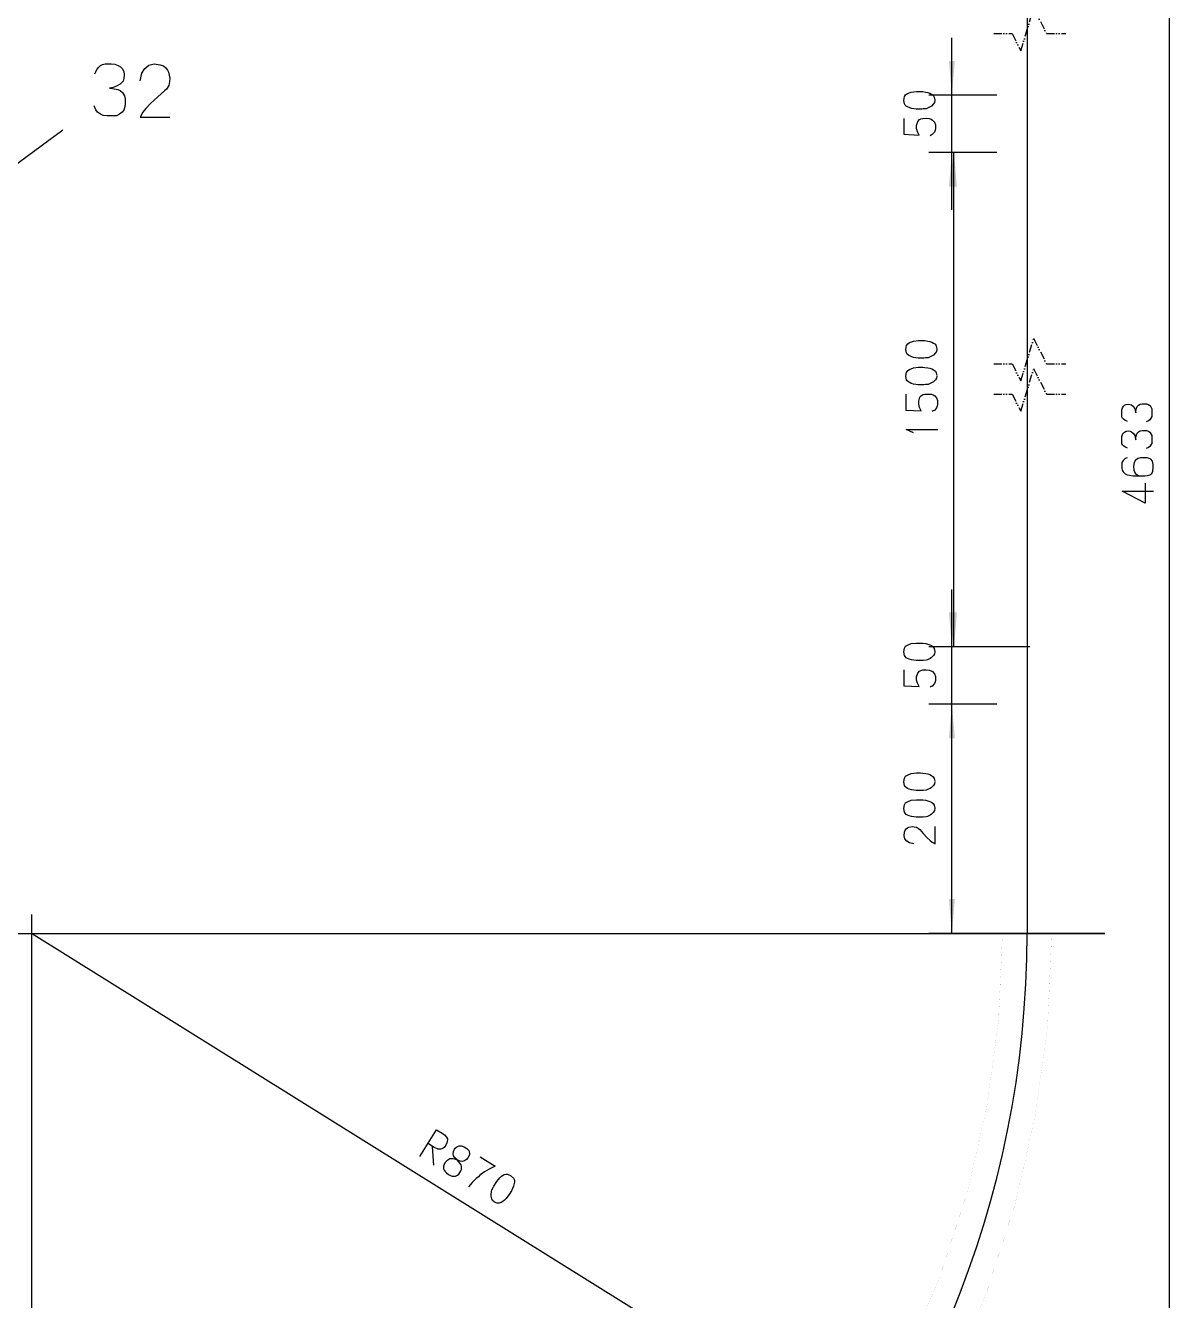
# Model space of a CAD drawing. Extents: x 0 to 8410, y 0 to 11890.
# Drawn here: x 5261 to 6259, y 1232 to 2344 of the extents above; entities that cross this region are included whole.
import ezdxf

# ---------------------------------------------------------------- set-up
doc = ezdxf.new("R2010")
doc.units = 0
doc.header["$MEASUREMENT"] = 0
doc.linetypes.add('PHANTOM', pattern=[13.2, 7, -1.8, 0.4, -1.8, 0.4, -1.8])
doc.layers.add('6', color=7, linetype='Continuous')
doc.layers.add('8', color=7, linetype='Continuous')

# ---------------------------------------------------------------- blocks, each defined once
blk = doc.blocks.new('BLKENT57')
at = {"layer": '6', "color": 1, "linetype": 'Continuous'}
blk.add_line((6003.02, 1092.94), (5266.1, 1552.53), dxfattribs=at)
at = {"layer": '6', "color": 2, "linetype": 'Continuous'}
for p, q in [((5604.94, 1357.87), (5619.53, 1381.27)), ((5619.53, 1381.27), (5624.27, 1378.15)), ((5617.34, 1365.65), (5612.37, 1368.91)), ((5624.27, 1378.15), (5626.3, 1376.73)), ((5626.3, 1376.73), (5628.26, 1374.68)), ((5628.51, 1369.73), (5627.63, 1367.81)), ((5628.26, 1374.68), (5628.97, 1373.41)), ((5628.87, 1371.16), (5628.51, 1369.73)), ((5629.07, 1372.52), (5628.87, 1371.16)), ((5628.97, 1373.41), (5629.07, 1372.52)), ((5615.79, 1366.45), (5616.74, 1350.34)), ((5620.27, 1364.48), (5617.34, 1365.65)), ((5620.66, 1364.4), (5620.27, 1364.48)), ((5622.12, 1364.15), (5620.66, 1364.4)), ((5623.27, 1364.26), (5622.12, 1364.15)), ((5624.1, 1364.56), (5623.27, 1364.26)), ((5625.17, 1365.06), (5624.1, 1364.56)), ((5625.99, 1365.69), (5625.17, 1365.06)), ((5626.82, 1366.67), (5625.99, 1365.69)), ((5627.63, 1367.81), (5626.82, 1366.67)), ((5633.85, 1360.3), (5634.19, 1362.23)), ((5634.27, 1358.56), (5633.85, 1360.3)), ((5634.19, 1362.23), (5635.22, 1364.23)), ((5635.53, 1356.61), (5634.27, 1358.56)), ((5635.22, 1364.23), (5635.74, 1365.06)), ((5635.74, 1365.06), (5637.09, 1366.37)), ((5637.09, 1366.37), (5639.06, 1367.11)), ((5639.06, 1367.11), (5641.06, 1367.19)), ((5641.06, 1367.19), (5643.6, 1366.43)), ((5643.6, 1366.43), (5645.85, 1364.86)), ((5645.85, 1364.86), (5647.5, 1363.17)), ((5648.12, 1359.32), (5646.79, 1356.68)), ((5647.5, 1363.17), (5648.06, 1362)), ((5648.06, 1362), (5648.25, 1360.4)), ((5648.25, 1360.4), (5648.12, 1359.32)), ((5657.66, 1357.5), (5670.47, 1349.51)), ((5625.57, 1349.46), (5625.52, 1348.34)), ((5625.52, 1348.34), (5625.62, 1347.28)), ((5626.08, 1350.96), (5625.57, 1349.46)), ((5625.62, 1347.28), (5626.18, 1346.11)), ((5626.82, 1352.31), (5626.08, 1350.96)), ((5626.18, 1346.11), (5627.13, 1344.69)), ((5627.48, 1353.38), (5626.82, 1352.31)), ((5628.31, 1354.19), (5627.48, 1353.38)), ((5629.21, 1354.78), (5628.31, 1354.19)), ((5631.03, 1355.79), (5629.21, 1354.78)), ((5632.56, 1355.82), (5631.03, 1355.79)), ((5633.64, 1355.81), (5632.56, 1355.82)), ((5635.48, 1355.49), (5633.64, 1355.81)), ((5638.72, 1354.29), (5635.48, 1355.49)), ((5637.33, 1354.99), (5635.53, 1356.61)), ((5639.92, 1352.06), (5637.87, 1354.66)), ((5639.96, 1353.85), (5638.72, 1354.29)), ((5640.95, 1350.59), (5639.92, 1352.06)), ((5641.88, 1353.64), (5639.96, 1353.85)), ((5640.75, 1345.44), (5641.26, 1346.6)), ((5641.21, 1348.94), (5640.95, 1350.59)), ((5641.26, 1346.6), (5641.21, 1348.94)), ((5643.86, 1354.06), (5641.88, 1353.64)), ((5645.52, 1355.16), (5643.86, 1354.06)), ((5646.79, 1356.68), (5645.52, 1355.16)), ((5665.47, 1346.85), (5661.38, 1344.45)), ((5668.27, 1348.4), (5665.47, 1346.85)), ((5670.47, 1349.51), (5668.27, 1348.4)), ((5627.13, 1344.69), (5628.23, 1343.51)), ((5628.23, 1343.51), (5629.87, 1342.16)), ((5629.87, 1342.16), (5632.26, 1341.16)), ((5632.26, 1341.16), (5633.19, 1340.75)), ((5633.19, 1340.75), (5634.8, 1340.73)), ((5634.8, 1340.73), (5635.87, 1340.72)), ((5635.87, 1340.72), (5636.56, 1340.96)), ((5636.56, 1340.96), (5637.69, 1341.57)), ((5637.69, 1341.57), (5638.9, 1342.47)), ((5638.9, 1342.47), (5639.79, 1343.89)), ((5639.79, 1343.89), (5640.75, 1345.44)), ((5650.55, 1335.2), (5647.33, 1331.43)), ((5652.27, 1336.93), (5650.55, 1335.2)), ((5654, 1338.66), (5652.27, 1336.93)), ((5655.95, 1340.24), (5654, 1338.66)), ((5657.31, 1341.55), (5655.95, 1340.24)), ((5658.51, 1342.44), (5657.31, 1341.55)), ((5661.38, 1344.45), (5658.51, 1342.44)), ((5669.38, 1332.03), (5671.98, 1336.19)), ((5671.98, 1336.19), (5674.59, 1339.35)), ((5674.59, 1339.35), (5676.25, 1340.79)), ((5676.25, 1340.79), (5677.46, 1341.52)), ((5677.46, 1341.52), (5678.59, 1342.13)), ((5678.59, 1342.13), (5679.96, 1342.43)), ((5679.96, 1342.43), (5681.04, 1342.42)), ((5681.04, 1342.42), (5684.05, 1341.37)), ((5684.05, 1341.37), (5686.47, 1339.03)), ((5686.47, 1339.03), (5687.35, 1337.33)), ((5687.39, 1335.49), (5686.7, 1331.96)), ((5687.35, 1337.33), (5687.39, 1335.49)), ((5667.01, 1324.77), (5667.34, 1327.37)), ((5667.04, 1323.43), (5667.01, 1324.77)), ((5667.7, 1321.04), (5667.04, 1323.43)), ((5667.34, 1327.37), (5667.62, 1328.68)), ((5667.62, 1328.68), (5668.72, 1330.8)), ((5668.72, 1330.8), (5669.38, 1332.03)), ((5682.87, 1324.78), (5681.75, 1323.17)), ((5684.79, 1327.87), (5682.87, 1324.78)), ((5686.7, 1331.96), (5684.79, 1327.87)), ((5668.42, 1319.6), (5667.7, 1321.04)), ((5669.75, 1318.27), (5668.42, 1319.6)), ((5672.46, 1317.25), (5670.06, 1318.08)), ((5674.22, 1317.14), (5672.46, 1317.25)), ((5675.97, 1317.86), (5674.22, 1317.14)), ((5677.33, 1318.66), (5675.97, 1317.86)), ((5678.76, 1319.92), (5677.33, 1318.66)), ((5680.11, 1321.22), (5678.76, 1319.92)), ((5681.75, 1323.17), (5680.11, 1321.22))]:
    blk.add_line(p, q, dxfattribs=at)
at = {"layer": '6', "color": 1, "linetype": 'Continuous'}
blk.add_solid([(6003.02, 1092.94), (5976.28, 1106.53), (5979.05, 1110.97)], dxfattribs=at)
blk = doc.blocks.new('BLKENT58')
at = {"layer": '6', "color": 1, "linetype": 'Continuous'}
for p, q in [((6068.98, 2183.56), (6068.98, 2333.56)), ((6108.1, 2283.56), (6048.98, 2283.56)), ((6108.1, 2233.56), (6048.98, 2233.56))]:
    blk.add_line(p, q, dxfattribs=at)
at = {"layer": '6', "color": 2, "linetype": 'Continuous'}
for p, q in [((6026.98, 2279.02), (6027.68, 2282.32)), ((6027.68, 2282.32), (6028.66, 2283.97)), ((6028.66, 2283.97), (6030.2, 2284.97)), ((6030.2, 2284.97), (6033.56, 2286.25)), ((6033.56, 2286.25), (6038.04, 2286.8)), ((6038.04, 2286.8), (6041.68, 2286.8)), ((6041.68, 2286.8), (6043.64, 2286.71)), ((6043.64, 2286.71), (6046.16, 2286.34)), ((6046.16, 2286.34), (6047.98, 2285.89)), ((6047.98, 2285.89), (6049.8, 2285.34)), ((6049.8, 2285.34), (6051.2, 2284.61)), ((6051.2, 2284.61), (6052.74, 2283.51)), ((6052.74, 2283.51), (6053.58, 2281.95)), ((6053.58, 2281.95), (6054.14, 2279.48)), ((6027.68, 2275.91), (6026.98, 2279.02)), ((6028.24, 2275), (6027.68, 2275.91)), ((6029.22, 2273.99), (6028.24, 2275)), ((6030.34, 2273.35), (6029.22, 2273.99)), ((6031.6, 2272.71), (6030.34, 2273.35)), ((6033.7, 2272.07), (6031.6, 2272.71)), ((6037.76, 2271.52), (6033.7, 2272.07)), ((6042.66, 2271.52), (6037.76, 2271.52)), ((6044.06, 2271.61), (6042.66, 2271.52)), ((6046.44, 2271.8), (6044.06, 2271.61)), ((6047.7, 2272.25), (6046.44, 2271.8)), ((6050.08, 2273.35), (6047.7, 2272.25)), ((6051.2, 2274.08), (6050.08, 2273.35)), ((6052.88, 2275.91), (6051.2, 2274.08)), ((6053.72, 2277.29), (6052.88, 2275.91)), ((6054.14, 2279.12), (6053.72, 2277.29)), ((6027.12, 2263.38), (6027.12, 2249.47)), ((6038.18, 2257.15), (6039.3, 2260.63)), ((6039.3, 2260.63), (6040.7, 2262.28)), ((6040.7, 2262.28), (6041.96, 2262.92)), ((6041.96, 2262.92), (6043.64, 2263.29)), ((6043.64, 2263.29), (6046.44, 2263.47)), ((6046.44, 2263.47), (6049.24, 2263.19)), ((6049.24, 2263.19), (6050.78, 2262.64)), ((6050.78, 2262.64), (6052.18, 2261.82)), ((6052.18, 2261.82), (6053.72, 2259.99)), ((6053.72, 2259.99), (6054.7, 2257.7)), ((6054.7, 2257.7), (6054.7, 2254.41)), ((6027.12, 2249.47), (6040.42, 2248.74)), ((6038.18, 2254.5), (6038.18, 2257.15)), ((6038.88, 2251.76), (6038.18, 2254.5)), ((6040.42, 2248.74), (6038.88, 2251.76)), ((6050.92, 2248.74), (6050.08, 2248.19)), ((6051.9, 2249.19), (6050.92, 2248.74)), ((6053.72, 2251.39), (6051.9, 2249.19)), ((6054.42, 2253.04), (6053.72, 2251.39)), ((6054.7, 2254.41), (6054.42, 2253.04))]:
    blk.add_line(p, q, dxfattribs=at)
at = {"layer": '6', "color": 1, "linetype": 'Continuous'}
for points in [[(6068.98, 2283.56), (6066.36, 2313.45), (6071.59, 2313.45)], [(6068.98, 2233.56), (6071.59, 2203.67), (6066.36, 2203.67)]]:
    blk.add_solid(points, dxfattribs=at)
blk = doc.blocks.new('BLKENT59')
at = {"layer": '6', "color": 1, "linetype": 'Continuous'}
for p, q in [((6068.98, 1702.53), (6068.98, 1852.53)), ((6108.1, 1802.53), (6048.98, 1802.53)), ((6108.1, 1752.53), (6048.98, 1752.53))]:
    blk.add_line(p, q, dxfattribs=at)
at = {"layer": '6', "color": 2, "linetype": 'Continuous'}
for p, q in [((6027.68, 1801.29), (6028.66, 1802.94)), ((6028.66, 1802.94), (6030.2, 1803.94)), ((6030.2, 1803.94), (6033.56, 1805.22)), ((6033.56, 1805.22), (6038.04, 1805.77)), ((6038.04, 1805.77), (6041.68, 1805.77)), ((6041.68, 1805.77), (6043.64, 1805.68)), ((6043.64, 1805.68), (6046.16, 1805.32)), ((6046.16, 1805.32), (6047.98, 1804.86)), ((6047.98, 1804.86), (6049.8, 1804.31)), ((6049.8, 1804.31), (6051.2, 1803.58)), ((6051.2, 1803.58), (6052.74, 1802.48)), ((6052.74, 1802.48), (6053.58, 1800.92)), ((6026.98, 1797.99), (6027.68, 1801.29)), ((6027.68, 1794.88), (6026.98, 1797.99)), ((6028.24, 1793.97), (6027.68, 1794.88)), ((6029.22, 1792.96), (6028.24, 1793.97)), ((6030.34, 1792.32), (6029.22, 1792.96)), ((6031.6, 1791.68), (6030.34, 1792.32)), ((6033.7, 1791.04), (6031.6, 1791.68)), ((6037.76, 1790.49), (6033.7, 1791.04)), ((6042.66, 1790.49), (6037.76, 1790.49)), ((6044.06, 1790.58), (6042.66, 1790.49)), ((6046.44, 1790.77), (6044.06, 1790.58)), ((6047.7, 1791.22), (6046.44, 1790.77)), ((6050.08, 1792.32), (6047.7, 1791.22)), ((6051.2, 1793.05), (6050.08, 1792.32)), ((6052.88, 1794.88), (6051.2, 1793.05)), ((6053.72, 1796.26), (6052.88, 1794.88)), ((6053.58, 1800.92), (6054.14, 1798.45)), ((6054.14, 1798.09), (6053.72, 1796.26)), ((6027.12, 1782.35), (6027.12, 1768.44)), ((6038.18, 1776.13), (6039.3, 1779.6)), ((6039.3, 1779.6), (6040.7, 1781.25)), ((6040.7, 1781.25), (6041.96, 1781.89)), ((6041.96, 1781.89), (6043.64, 1782.26)), ((6043.64, 1782.26), (6046.44, 1782.44)), ((6046.44, 1782.44), (6049.24, 1782.16)), ((6049.24, 1782.16), (6050.78, 1781.62)), ((6050.78, 1781.62), (6052.18, 1780.79)), ((6052.18, 1780.79), (6053.72, 1778.96)), ((6027.12, 1768.44), (6040.42, 1767.71)), ((6038.18, 1773.47), (6038.18, 1776.13)), ((6038.88, 1770.73), (6038.18, 1773.47)), ((6040.42, 1767.71), (6038.88, 1770.73)), ((6053.72, 1770.36), (6051.9, 1768.16)), ((6053.72, 1778.96), (6054.7, 1776.67)), ((6054.42, 1772.01), (6053.72, 1770.36)), ((6054.7, 1773.38), (6054.42, 1772.01)), ((6054.7, 1776.67), (6054.7, 1773.38)), ((6050.92, 1767.71), (6050.08, 1767.16)), ((6051.9, 1768.16), (6050.92, 1767.71))]:
    blk.add_line(p, q, dxfattribs=at)
at = {"layer": '6', "color": 1, "linetype": 'Continuous'}
for points in [[(6068.98, 1802.53), (6066.36, 1832.42), (6071.59, 1832.42)], [(6068.98, 1752.53), (6071.59, 1722.65), (6066.36, 1722.65)]]:
    blk.add_solid(points, dxfattribs=at)
blk = doc.blocks.new('BLKENT115')
at = {"layer": '6', "color": 1, "linetype": 'Continuous'}
blk.add_line((6258.8, 662.53), (6258.8, 3262.21), dxfattribs=at)
at = {"layer": '6', "color": 2, "linetype": 'Continuous'}
for p, q in [((6218.62, 2012.21), (6219.6, 2013.12)), ((6219.6, 2013.12), (6221, 2013.76)), ((6221, 2013.76), (6222.68, 2014.04)), ((6222.68, 2014.04), (6224.5, 2013.76)), ((6224.5, 2013.76), (6225.76, 2013.4)), ((6225.76, 2013.4), (6227.3, 2011.93)), ((6230.52, 2012.02), (6231.64, 2013.21)), ((6231.64, 2013.21), (6233.32, 2014.22)), ((6233.32, 2014.22), (6234.86, 2014.49)), ((6234.86, 2014.49), (6237.52, 2014.49)), ((6237.52, 2014.49), (6238.78, 2014.4)), ((6238.78, 2014.4), (6240.6, 2013.76)), ((6240.6, 2013.76), (6241.58, 2012.94)), ((6241.58, 2012.94), (6242.56, 2011.66)), ((6217.08, 2007.36), (6217.22, 2009.28)), ((6217.08, 2004.25), (6217.08, 2007.36)), ((6217.36, 2002.97), (6217.08, 2004.25)), ((6217.22, 2009.28), (6217.78, 2010.93)), ((6217.92, 2001.87), (6217.36, 2002.97)), ((6217.78, 2010.93), (6218.62, 2012.21)), ((6218.76, 2001.04), (6217.92, 2001.87)), ((6227.3, 2011.93), (6228.42, 2010.1)), ((6228.42, 2010.1), (6228.98, 2008.46)), ((6228.98, 2008.46), (6229.4, 2006.44)), ((6229.4, 2006.44), (6229.54, 2008.09)), ((6229.54, 2008.09), (6230.1, 2010.74)), ((6230.1, 2010.74), (6230.52, 2012.02)), ((6242.56, 2001.87), (6241.58, 2000.49)), ((6242.56, 2011.66), (6243.4, 2010.1)), ((6243.26, 2003.24), (6242.56, 2001.87)), ((6243.4, 2005.34), (6243.26, 2003.24)), ((6243.4, 2010.1), (6243.4, 2005.34)), ((6219.88, 2000.13), (6218.76, 2001.04)), ((6221, 1999.58), (6219.88, 2000.13)), ((6222.12, 1999.03), (6221, 1999.58)), ((6221, 1990.43), (6222.68, 1990.7)), ((6222.68, 1990.7), (6224.5, 1990.43)), ((6231.64, 1989.88), (6233.32, 1990.89)), ((6233.32, 1990.89), (6234.86, 1991.16)), ((6234.86, 1991.16), (6237.52, 1991.16)), ((6237.52, 1991.16), (6238.78, 1991.07)), ((6240.46, 1999.58), (6238.36, 1998.66)), ((6238.78, 1991.07), (6240.6, 1990.43)), ((6241.58, 2000.49), (6240.46, 1999.58)), ((6217.08, 1984.02), (6217.22, 1985.95)), ((6217.08, 1980.91), (6217.08, 1984.02)), ((6217.36, 1979.63), (6217.08, 1980.91)), ((6217.22, 1985.95), (6217.78, 1987.59)), ((6217.92, 1978.53), (6217.36, 1979.63)), ((6217.78, 1987.59), (6218.62, 1988.87)), ((6218.62, 1988.87), (6219.6, 1989.79)), ((6219.6, 1989.79), (6221, 1990.43)), ((6224.5, 1990.43), (6225.76, 1990.06)), ((6225.76, 1990.06), (6227.3, 1988.6)), ((6227.3, 1988.6), (6228.42, 1986.77)), ((6228.42, 1986.77), (6228.98, 1985.12)), ((6228.98, 1985.12), (6229.4, 1983.11)), ((6229.4, 1983.11), (6229.54, 1984.76)), ((6229.54, 1984.76), (6230.1, 1987.41)), ((6230.1, 1987.41), (6230.52, 1988.69)), ((6230.52, 1988.69), (6231.64, 1989.88)), ((6240.6, 1990.43), (6241.58, 1989.61)), ((6241.58, 1989.61), (6242.56, 1988.32)), ((6242.56, 1988.32), (6243.4, 1986.77)), ((6243.26, 1979.91), (6242.56, 1978.53)), ((6243.4, 1982.01), (6243.26, 1979.91)), ((6243.4, 1986.77), (6243.4, 1982.01)), ((6218.76, 1977.71), (6217.92, 1978.53)), ((6219.88, 1976.8), (6218.76, 1977.71)), ((6221, 1976.25), (6219.88, 1976.8)), ((6222.12, 1975.7), (6221, 1976.25)), ((6240.46, 1976.25), (6238.36, 1975.33)), ((6241.58, 1977.16), (6240.46, 1976.25)), ((6242.56, 1978.53), (6241.58, 1977.16)), ((6217.36, 1963.16), (6217.08, 1960.42)), ((6217.08, 1960.42), (6217.08, 1958.13)), ((6217.08, 1958.13), (6217.5, 1956.39)), ((6218.34, 1964.99), (6217.36, 1963.16)), ((6220.02, 1966.64), (6218.34, 1964.99)), ((6221.84, 1967.28), (6220.02, 1966.64)), ((6228, 1963.34), (6227.3, 1960.05)), ((6227.3, 1960.05), (6227.72, 1956.39)), ((6229.12, 1965.36), (6228, 1963.34)), ((6231.36, 1966.73), (6229.12, 1965.36)), ((6233.6, 1967.28), (6231.36, 1966.73)), ((6237.38, 1967.28), (6233.6, 1967.28)), ((6239.34, 1967.28), (6237.38, 1967.28)), ((6241.02, 1966.82), (6239.34, 1967.28)), ((6242.56, 1966), (6241.02, 1966.82)), ((6244.1, 1964.26), (6242.56, 1966)), ((6244.66, 1961.33), (6244.1, 1964.26)), ((6244.38, 1955.75), (6244.66, 1958.86)), ((6244.66, 1958.86), (6244.66, 1961.33)), ((6217.5, 1956.39), (6218.48, 1954.93)), ((6218.48, 1954.93), (6220.16, 1953.46)), ((6220.16, 1953.46), (6221.98, 1952.46)), ((6221.98, 1952.46), (6223.8, 1952.18)), ((6223.8, 1952.18), (6227.16, 1951.63)), ((6227.16, 1951.63), (6237.24, 1951.63)), ((6227.72, 1956.39), (6228.98, 1954.01)), ((6228.98, 1954.01), (6230.52, 1952.46)), ((6230.52, 1952.46), (6231.64, 1951.82)), ((6237.24, 1951.63), (6239.62, 1951.82)), ((6239.62, 1951.82), (6241.58, 1952.36)), ((6241.58, 1952.36), (6243.26, 1953.55)), ((6243.26, 1953.55), (6244.38, 1955.75)), ((6237.52, 1927.84), (6217.64, 1938.09)), ((6217.64, 1938.09), (6244.8, 1938.09)), ((6237.52, 1945.14), (6237.52, 1927.84))]:
    blk.add_line(p, q, dxfattribs=at)
blk = doc.blocks.new('BLKENT279')
at = {"layer": '6', "color": 1, "linetype": 'Continuous'}
for p, q in [((6108.1, 1752.53), (6048.98, 1752.53)), ((6068.98, 1552.53), (6068.98, 1752.53)), ((6202.27, 1552.53), (6048.98, 1552.53))]:
    blk.add_line(p, q, dxfattribs=at)
at = {"layer": '6', "color": 2, "linetype": 'Continuous'}
for p, q in [((6028.66, 1689.6), (6030.2, 1690.61)), ((6030.2, 1690.61), (6033.56, 1691.89)), ((6033.56, 1691.89), (6038.04, 1692.44)), ((6038.04, 1692.44), (6041.68, 1692.44)), ((6041.68, 1692.44), (6043.64, 1692.35)), ((6043.64, 1692.35), (6046.16, 1691.98)), ((6046.16, 1691.98), (6047.98, 1691.52)), ((6047.98, 1691.52), (6049.8, 1690.98)), ((6049.8, 1690.98), (6051.2, 1690.24)), ((6026.98, 1684.66), (6027.68, 1687.96)), ((6027.68, 1681.55), (6026.98, 1684.66)), ((6027.68, 1687.96), (6028.66, 1689.6)), ((6028.24, 1680.64), (6027.68, 1681.55)), ((6029.22, 1679.63), (6028.24, 1680.64)), ((6030.34, 1678.99), (6029.22, 1679.63)), ((6051.2, 1679.72), (6050.08, 1678.99)), ((6051.2, 1690.24), (6052.74, 1689.15)), ((6052.88, 1681.55), (6051.2, 1679.72)), ((6052.74, 1689.15), (6053.58, 1687.59)), ((6053.72, 1682.92), (6052.88, 1681.55)), ((6053.58, 1687.59), (6054.14, 1685.12)), ((6054.14, 1684.75), (6053.72, 1682.92)), ((6030.2, 1667.28), (6033.56, 1668.56)), ((6031.6, 1678.35), (6030.34, 1678.99)), ((6033.7, 1677.71), (6031.6, 1678.35)), ((6033.56, 1668.56), (6038.04, 1669.11)), ((6037.76, 1677.16), (6033.7, 1677.71)), ((6042.66, 1677.16), (6037.76, 1677.16)), ((6038.04, 1669.11), (6041.68, 1669.11)), ((6041.68, 1669.11), (6043.64, 1669.01)), ((6044.06, 1677.25), (6042.66, 1677.16)), ((6043.64, 1669.01), (6046.16, 1668.65)), ((6046.44, 1677.43), (6044.06, 1677.25)), ((6046.16, 1668.65), (6047.98, 1668.19)), ((6047.7, 1677.89), (6046.44, 1677.43)), ((6050.08, 1678.99), (6047.7, 1677.89)), ((6047.98, 1668.19), (6049.8, 1667.64)), ((6026.98, 1661.33), (6027.68, 1664.62)), ((6027.68, 1658.22), (6026.98, 1661.33)), ((6027.68, 1664.62), (6028.66, 1666.27)), ((6028.24, 1657.3), (6027.68, 1658.22)), ((6029.22, 1656.3), (6028.24, 1657.3)), ((6028.66, 1666.27), (6030.2, 1667.28)), ((6049.8, 1667.64), (6051.2, 1666.91)), ((6051.2, 1666.91), (6052.74, 1665.81)), ((6052.88, 1658.22), (6051.2, 1656.39)), ((6052.74, 1665.81), (6053.58, 1664.26)), ((6053.72, 1659.59), (6052.88, 1658.22)), ((6053.58, 1664.26), (6054.14, 1661.79)), ((6054.14, 1661.42), (6053.72, 1659.59)), ((6030.34, 1655.65), (6029.22, 1656.3)), ((6031.6, 1655.01), (6030.34, 1655.65)), ((6033.7, 1654.37), (6031.6, 1655.01)), ((6037.76, 1653.82), (6033.7, 1654.37)), ((6042.66, 1653.82), (6037.76, 1653.82)), ((6044.06, 1653.92), (6042.66, 1653.82)), ((6046.44, 1654.1), (6044.06, 1653.92)), ((6047.7, 1654.56), (6046.44, 1654.1)), ((6050.08, 1655.65), (6047.7, 1654.56)), ((6051.2, 1656.39), (6050.08, 1655.65)), ((6027.26, 1637.72), (6027.68, 1640.83)), ((6027.82, 1635.07), (6027.26, 1637.72)), ((6027.68, 1640.83), (6028.24, 1642.48)), ((6029.64, 1632.96), (6027.82, 1635.07)), ((6028.24, 1642.48), (6029.22, 1643.67)), ((6029.22, 1643.67), (6030.34, 1644.49)), ((6030.34, 1644.49), (6031.46, 1645.04)), ((6031.46, 1645.04), (6034.54, 1645.68)), ((6034.54, 1645.68), (6036.22, 1645.5)), ((6036.22, 1645.5), (6038.18, 1645.13)), ((6038.18, 1645.13), (6040, 1644.03)), ((6040, 1644.03), (6040.98, 1643.03)), ((6040.98, 1643.03), (6044.06, 1639.55)), ((6044.06, 1639.55), (6047.42, 1635.89)), ((6047.42, 1635.89), (6049.94, 1633.42)), ((6054.28, 1630.58), (6054.28, 1645.68)), ((6032.02, 1631.5), (6029.64, 1632.96)), ((6035.8, 1630.58), (6032.02, 1631.5)), ((6049.94, 1633.42), (6051.76, 1632.05)), ((6051.76, 1632.05), (6054.28, 1630.58))]:
    blk.add_line(p, q, dxfattribs=at)
at = {"layer": '6', "color": 1, "linetype": 'Continuous'}
for points in [[(6068.98, 1752.53), (6071.59, 1722.65), (6066.36, 1722.65)], [(6068.98, 1552.53), (6066.36, 1582.42), (6071.59, 1582.42)]]:
    blk.add_solid(points, dxfattribs=at)
blk = doc.blocks.new('BLKENT280')
at = {"layer": '6', "color": 1, "linetype": 'Continuous'}
for p, q in [((6108.1, 2233.56), (6050.81, 2233.56)), ((6070.81, 1802.53), (6070.81, 2233.56)), ((6137.1, 1802.53), (6050.81, 1802.53))]:
    blk.add_line(p, q, dxfattribs=at)
at = {"layer": '6', "color": 2, "linetype": 'Continuous'}
for p, q in [((6032.03, 2067.79), (6035.39, 2069.07)), ((6035.39, 2069.07), (6039.87, 2069.62)), ((6039.87, 2069.62), (6043.51, 2069.62)), ((6043.51, 2069.62), (6045.47, 2069.53)), ((6045.47, 2069.53), (6047.99, 2069.16)), ((6047.99, 2069.16), (6049.81, 2068.71)), ((6049.81, 2068.71), (6051.63, 2068.16)), ((6028.81, 2061.84), (6029.51, 2065.14)), ((6029.51, 2058.73), (6028.81, 2061.84)), ((6029.51, 2065.14), (6030.49, 2066.78)), ((6030.07, 2057.82), (6029.51, 2058.73)), ((6031.05, 2056.81), (6030.07, 2057.82)), ((6030.49, 2066.78), (6032.03, 2067.79)), ((6051.63, 2068.16), (6053.03, 2067.42)), ((6053.03, 2067.42), (6054.57, 2066.33)), ((6054.71, 2058.73), (6053.03, 2056.9)), ((6054.57, 2066.33), (6055.41, 2064.77)), ((6055.55, 2060.1), (6054.71, 2058.73)), ((6055.41, 2064.77), (6055.97, 2062.3)), ((6055.97, 2061.93), (6055.55, 2060.1)), ((6032.17, 2056.17), (6031.05, 2056.81)), ((6033.43, 2055.53), (6032.17, 2056.17)), ((6035.53, 2054.89), (6033.43, 2055.53)), ((6035.39, 2045.74), (6039.87, 2046.29)), ((6039.59, 2054.34), (6035.53, 2054.89)), ((6044.49, 2054.34), (6039.59, 2054.34)), ((6039.87, 2046.29), (6043.51, 2046.29)), ((6043.51, 2046.29), (6045.47, 2046.2)), ((6045.89, 2054.43), (6044.49, 2054.34)), ((6048.27, 2054.61), (6045.89, 2054.43)), ((6049.53, 2055.07), (6048.27, 2054.61)), ((6051.91, 2056.17), (6049.53, 2055.07)), ((6053.03, 2056.9), (6051.91, 2056.17)), ((6028.81, 2038.51), (6029.51, 2041.8)), ((6029.51, 2035.4), (6028.81, 2038.51)), ((6029.51, 2041.8), (6030.49, 2043.45)), ((6030.07, 2034.48), (6029.51, 2035.4)), ((6030.49, 2043.45), (6032.03, 2044.46)), ((6032.03, 2044.46), (6035.39, 2045.74)), ((6045.47, 2046.2), (6047.99, 2045.83)), ((6047.99, 2045.83), (6049.81, 2045.37)), ((6049.81, 2045.37), (6051.63, 2044.82)), ((6051.63, 2044.82), (6053.03, 2044.09)), ((6053.03, 2044.09), (6054.57, 2042.99)), ((6054.71, 2035.4), (6053.03, 2033.57)), ((6054.57, 2042.99), (6055.41, 2041.44)), ((6055.55, 2036.77), (6054.71, 2035.4)), ((6055.41, 2041.44), (6055.97, 2038.97)), ((6055.97, 2038.6), (6055.55, 2036.77)), ((6031.05, 2033.48), (6030.07, 2034.48)), ((6032.17, 2032.84), (6031.05, 2033.48)), ((6033.43, 2032.2), (6032.17, 2032.84)), ((6035.53, 2031.56), (6033.43, 2032.2)), ((6039.59, 2031.01), (6035.53, 2031.56)), ((6044.49, 2031.01), (6039.59, 2031.01)), ((6045.89, 2031.1), (6044.49, 2031.01)), ((6048.27, 2031.28), (6045.89, 2031.1)), ((6049.53, 2031.74), (6048.27, 2031.28)), ((6051.91, 2032.84), (6049.53, 2031.74)), ((6053.03, 2033.57), (6051.91, 2032.84)), ((6028.95, 2022.86), (6028.95, 2008.95)), ((6040.01, 2016.64), (6041.13, 2020.12)), ((6040.01, 2013.99), (6040.01, 2016.64)), ((6040.71, 2011.24), (6040.01, 2013.99)), ((6041.13, 2020.12), (6042.53, 2021.76)), ((6042.53, 2021.76), (6043.79, 2022.41)), ((6043.79, 2022.41), (6045.47, 2022.77)), ((6045.47, 2022.77), (6048.27, 2022.95)), ((6048.27, 2022.95), (6051.07, 2022.68)), ((6051.07, 2022.68), (6052.61, 2022.13)), ((6052.61, 2022.13), (6054.01, 2021.31)), ((6054.01, 2021.31), (6055.55, 2019.48)), ((6055.55, 2019.48), (6056.53, 2017.19)), ((6056.53, 2013.9), (6056.25, 2012.52)), ((6056.53, 2017.19), (6056.53, 2013.9)), ((6028.95, 2008.95), (6042.25, 2008.22)), ((6042.25, 2008.22), (6040.71, 2011.24)), ((6052.75, 2008.22), (6051.91, 2007.67)), ((6053.73, 2008.68), (6052.75, 2008.22)), ((6055.55, 2010.88), (6053.73, 2008.68)), ((6056.25, 2012.52), (6055.55, 2010.88)), ((6035.53, 1989.01), (6029.23, 1992.12)), ((6029.23, 1992.12), (6056.67, 1992.12))]:
    blk.add_line(p, q, dxfattribs=at)
at = {"layer": '6', "color": 1, "linetype": 'Continuous'}
for points in [[(6070.81, 2233.56), (6073.42, 2203.67), (6068.19, 2203.67)], [(6070.81, 1802.53), (6068.19, 1832.42), (6073.42, 1832.42)]]:
    blk.add_solid(points, dxfattribs=at)
blk = doc.blocks.new('BLKENT697')
at = {"layer": '8', "color": 1, "linetype": 'PHANTOM'}
for p, q in [((6128.99, 2322.34), (6140.29, 2359.59)), ((6140.29, 2359.59), (6151.49, 2337.34)), ((6105.59, 2337.34), (6121.49, 2337.34)), ((6121.49, 2337.34), (6128.99, 2322.34)), ((6151.49, 2337.34), (6168.24, 2337.34))]:
    blk.add_line(p, q, dxfattribs=at)
blk = doc.blocks.new('BLKENT698')
at = {"layer": '8', "color": 1, "linetype": 'PHANTOM'}
for p, q in [((6128.99, 2034.3), (6140.29, 2071.55)), ((6140.29, 2071.55), (6151.49, 2049.3)), ((6105.59, 2049.3), (6121.49, 2049.3)), ((6121.49, 2049.3), (6128.99, 2034.3)), ((6151.49, 2049.3), (6168.24, 2049.3))]:
    blk.add_line(p, q, dxfattribs=at)
blk = doc.blocks.new('BLKENT699')
at = {"layer": '8', "color": 1, "linetype": 'PHANTOM'}
for p, q in [((6128.99, 2007.92), (6140.29, 2045.17)), ((6140.29, 2045.17), (6151.49, 2022.92)), ((6105.59, 2022.92), (6121.49, 2022.92)), ((6121.49, 2022.92), (6128.99, 2007.92)), ((6151.49, 2022.92), (6168.24, 2022.92))]:
    blk.add_line(p, q, dxfattribs=at)
blk = doc.blocks.new('BLKENT742')
at = {"layer": '8', "color": 2, "linetype": 'Continuous'}
for p, q in [((5321.36, 2302.17), (5322.3, 2304.09)), ((5322.3, 2304.09), (5323.24, 2306.01)), ((5323.24, 2306.01), (5324.81, 2307.93)), ((5324.81, 2307.93), (5326.22, 2309.37)), ((5326.22, 2309.37), (5328.1, 2310.33)), ((5328.1, 2310.33), (5330.3, 2310.81)), ((5330.3, 2310.81), (5335.63, 2310.81)), ((5335.63, 2310.81), (5338.93, 2310.57)), ((5338.93, 2310.57), (5341.75, 2309.61)), ((5341.75, 2309.61), (5343.94, 2308.17)), ((5343.94, 2308.17), (5345.51, 2306.49)), ((5345.51, 2306.49), (5346.61, 2304.09)), ((5346.61, 2304.09), (5347.08, 2301.21)), ((5360.89, 2296.17), (5362.45, 2302.65)), ((5362.45, 2302.65), (5364.96, 2306.73)), ((5364.96, 2306.73), (5368.57, 2309.85)), ((5368.57, 2309.85), (5373.12, 2310.81)), ((5373.12, 2310.81), (5378.45, 2310.09)), ((5378.45, 2310.09), (5381.28, 2309.13)), ((5381.28, 2309.13), (5383.32, 2307.45)), ((5383.32, 2307.45), (5384.73, 2305.53)), ((5384.73, 2305.53), (5385.67, 2303.61)), ((5385.67, 2303.61), (5386.77, 2298.33)), ((5340.34, 2291.37), (5337.51, 2290.41)), ((5343.47, 2293.29), (5340.34, 2291.37)), ((5345.98, 2295.93), (5343.47, 2293.29)), ((5346.61, 2298.09), (5345.98, 2295.93)), ((5347.08, 2301.21), (5346.61, 2298.09)), ((5385.83, 2292.09), (5383.94, 2288.97)), ((5386.45, 2295.45), (5385.83, 2292.09)), ((5386.77, 2298.33), (5386.45, 2295.45)), ((5337.51, 2290.41), (5334.06, 2289.69)), ((5334.06, 2289.69), (5336.89, 2289.45)), ((5336.89, 2289.45), (5341.43, 2288.49)), ((5341.43, 2288.49), (5343.63, 2287.77)), ((5343.63, 2287.77), (5345.67, 2285.85)), ((5345.67, 2285.85), (5347.4, 2282.97)), ((5347.4, 2282.97), (5347.87, 2280.33)), ((5347.87, 2280.33), (5347.87, 2275.77)), ((5376.26, 2282.01), (5369.98, 2276.25)), ((5382.22, 2287.29), (5376.26, 2282.01)), ((5383.94, 2288.97), (5382.22, 2287.29)), ((5322.3, 2270.73), (5320.73, 2274.33)), ((5323.87, 2268.81), (5322.3, 2270.73)), ((5326.22, 2267.13), (5323.87, 2268.81)), ((5345.2, 2268.81), (5343, 2267.13)), ((5346.61, 2270.49), (5345.2, 2268.81)), ((5347.71, 2273.61), (5346.61, 2270.49)), ((5347.87, 2275.77), (5347.71, 2273.61)), ((5363.4, 2268.81), (5360.89, 2264.49)), ((5365.75, 2271.93), (5363.4, 2268.81)), ((5369.98, 2276.25), (5365.75, 2271.93)), ((5328.57, 2265.93), (5326.22, 2267.13)), ((5332.18, 2265.69), (5328.57, 2265.93)), ((5340.34, 2265.69), (5332.18, 2265.69)), ((5343, 2267.13), (5340.34, 2265.69)), ((5360.89, 2264.49), (5386.77, 2264.49))]:
    blk.add_line(p, q, dxfattribs=at)
at = {"layer": '8', "color": 1, "linetype": 'Continuous'}
blk.add_line((5102.91, 2114.15), (5293.51, 2253.29), dxfattribs=at)
at = {"layer": '8', "color": 1, "linetype": 'Continuous', "const_width": 0.03}
blk.add_lwpolyline([(5293.51, 2253.29), (5413.51, 2253.29)], dxfattribs=at)
at = {"layer": '8', "color": 1, "linetype": 'Continuous'}
blk.add_circle((5102.91, 2114.15), 2.5, dxfattribs=at)

msp = doc.modelspace()

# ---------------------------------------------------------------- linework, layer by layer
at = {"layer": '6'}
for p, q in [((6134.6, 2414.5), (6134.6, 1552.53)), ((5266.1, 1568.96), (5266.1, 584.944)), ((5241.19, 1552.53), (6202.27, 1552.53))]:
    msp.add_line(p, q, dxfattribs=at)
at = {"layer": '6', "const_width": 0.03}
for points in [[(6113.1, 2283.56), (6113.1, 2337.34)], [(6156.1, 2283.56), (6156.1, 2337.34)], [(6108.1, 2283.56), (6166.1, 2283.56)], [(6108.1, 2283.56), (6108.1, 2233.56)], [(6166.1, 2283.56), (6166.1, 2233.56)], [(6108.1, 2233.56), (6166.1, 2233.56)], [(6113.1, 2049.3), (6113.1, 2233.56)], [(6156.1, 2049.3), (6156.1, 2233.56)], [(6113.1, 1802.53), (6113.1, 2022.92)], [(6156.1, 1802.53), (6156.1, 2022.92)], [(6108.1, 1802.53), (6166.1, 1802.53)], [(6108.1, 1802.53), (6108.1, 1752.53)], [(6166.1, 1802.53), (6166.1, 1752.53)], [(6108.1, 1752.53), (6166.1, 1752.53)], [(6113.1, 1552.53), (6113.1, 1752.53)], [(6156.1, 1552.53), (6156.1, 1752.53)]]:
    msp.add_lwpolyline(points, dxfattribs=at)
for points in [[(5903.78, 995.071, 0.181549), (6113.1, 1552.53, -0.1)], [(5934.48, 964.858, 0.182287), (6156.1, 1552.53, -0.1)]]:
    msp.add_lwpolyline(points, format="xyb", dxfattribs=at)
at = {"layer": '6'}
msp.add_arc((5266.1, 1552.53), 868.5, 271.437, 0, dxfattribs=at)

# ---------------------------------------------------------------- block references
for name in ['BLKENT115', 'BLKENT697', 'BLKENT58', 'BLKENT742', 'BLKENT280', 'BLKENT698', 'BLKENT699', 'BLKENT59', 'BLKENT279', 'BLKENT57']:
    msp.add_blockref(name, (0, 0), dxfattribs=at)

doc.saveas('drawing.dxf')
